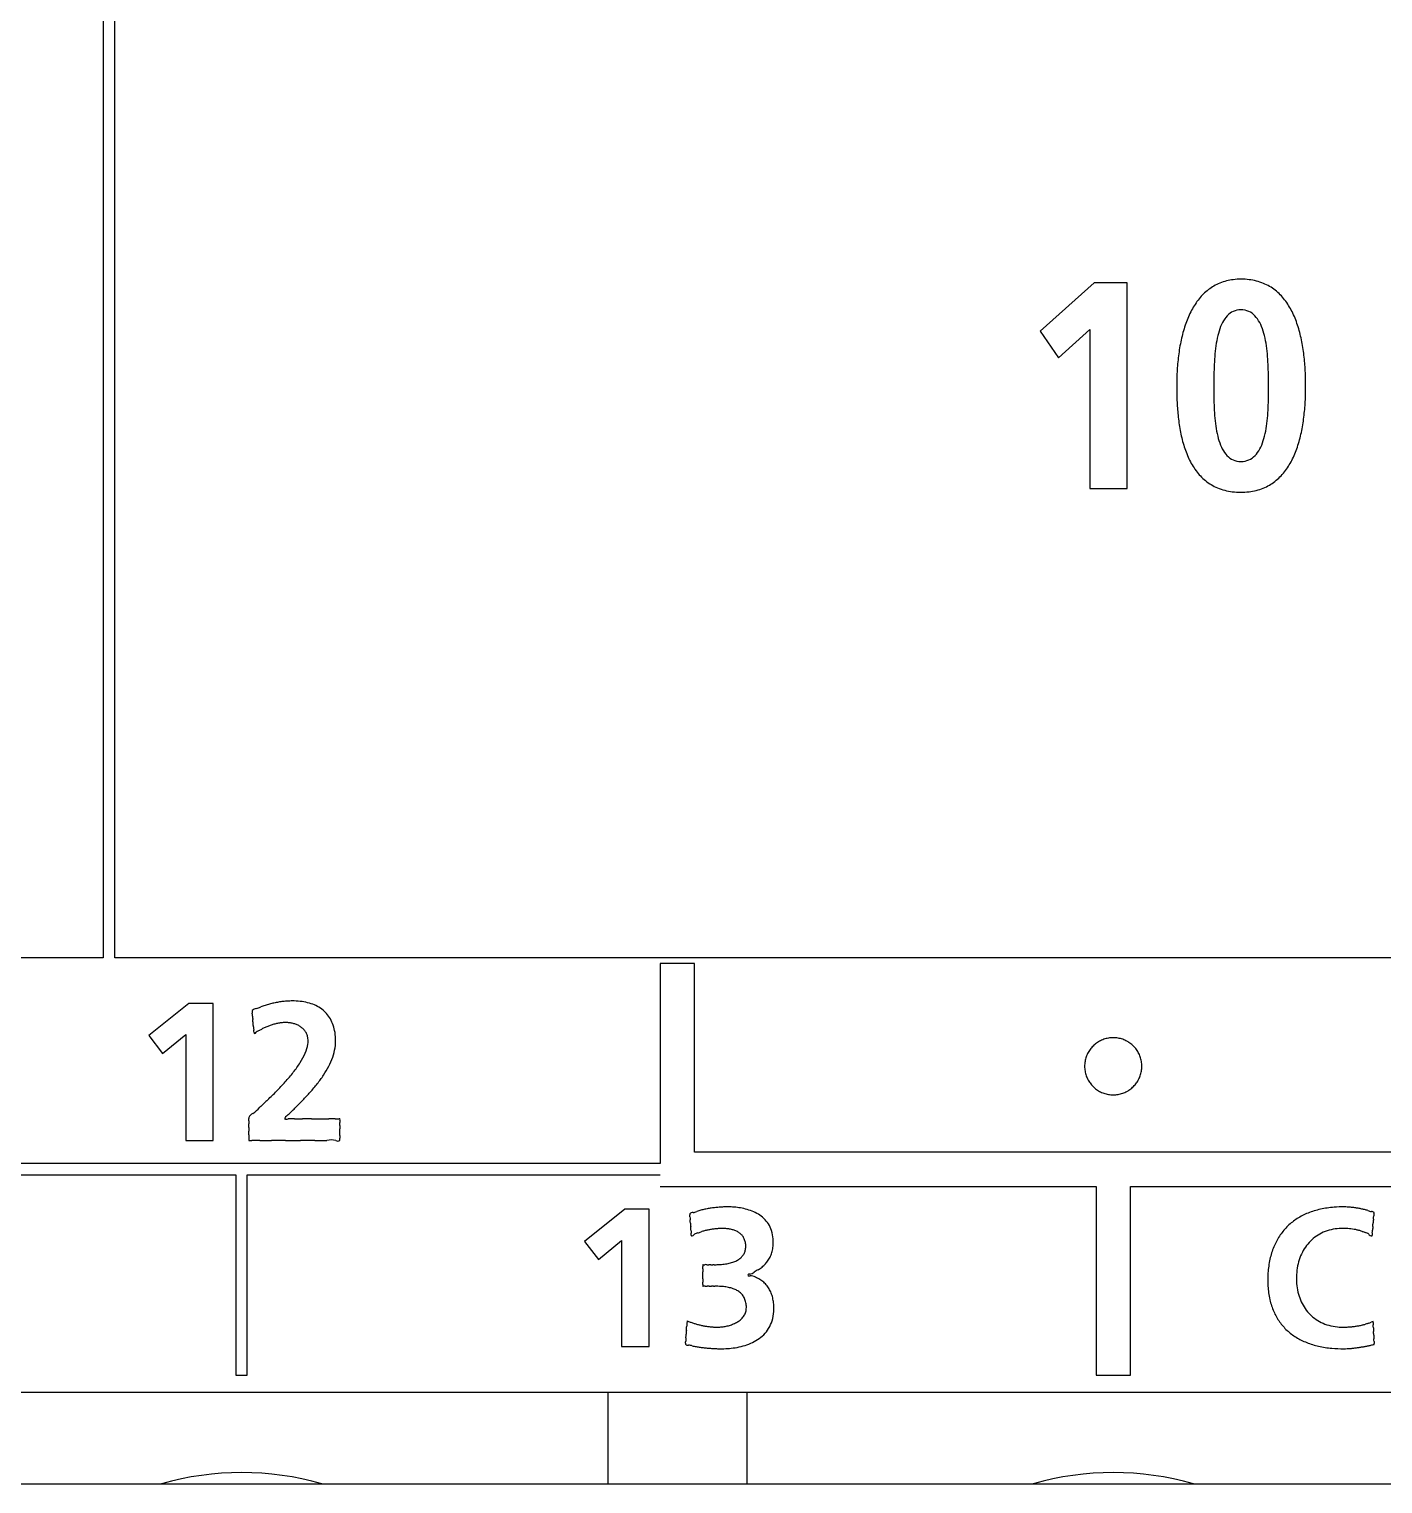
# Model space of a CAD drawing. Header units: millimetres. Extents: x -11 to 5160, y -11 to 2043.
# Drawn here: x 4011.04 to 4013.045, y 1239.033 to 1241.186 of the extents above; entities that cross this region are included whole.
import ezdxf

# ---------------------------------------------------------------- set-up
doc = ezdxf.new("R2010")
doc.units = ezdxf.units.MM

# ---------------------------------------------------------------- blocks, each defined once
blk = doc.blocks.new('FX5U-32MT ES PLC')
at = {"color": 7, "linetype": 'Continuous'}
for p, q in [((102.45, 25.7), (102.45, -25.7)), ((102.55, -25.7), (102.55, 25.7)), ((111.11296, -19.80041), (110.63961, -20.22312)), ((111.40063, -19.80041), (111.11296, -19.80041)), ((111.40063, -21.60013), (111.40063, -19.80041)), ((110.80204, -20.45774), (111.07575, -20.21038)), ((111.07575, -20.21038), (111.07575, -21.60013)), ((110.63961, -20.22312), (110.80204, -20.45774)), ((111.07575, -21.60013), (111.40063, -21.60013)), ((102.45, -25.7), (32.5, -25.7)), ((142.05, -25.7), (102.55, -25.7)), ((107.61886, -25.74969), (107.31914, -25.74969)), ((107.31914, -25.74969), (107.31914, -27.49945)), ((107.61886, -27.39954), (107.61886, -25.74969)), ((103.19794, -26.09902), (102.84758, -26.38048)), ((103.41085, -26.09902), (103.19794, -26.09902)), ((103.41085, -27.29757), (103.41085, -26.09902)), ((102.84758, -26.38048), (102.96781, -26.53689)), ((102.96781, -26.53689), (103.17038, -26.37187)), ((103.17038, -26.37187), (103.17038, -27.29757)), ((103.17038, -27.29757), (103.41085, -27.29757)), ((103.72229, -27.273133), (103.72229, -27.290942)), ((103.72229, -27.290942), (103.72229, -27.29757)), ((103.72229, -27.29757), (103.748587, -27.29757)), ((104.518215, -27.29757), (104.51914, -27.29334)), ((114.939, -27.39954), (107.61886, -27.39954)), ((107.31914, -27.49945), (99.89909, -27.49945)), ((96.0895, -27.59936), (103.60946, -27.59936)), ((103.60946, -27.59936), (103.60946, -29.34947)), ((103.70937, -29.34947), (103.70937, -27.59936)), ((103.70937, -27.59936), (107.31914, -27.59936)), ((107.31914, -27.69927), (111.12941, -27.69927)), ((111.12941, -27.69927), (111.12941, -29.34947)), ((111.42914, -29.34947), (111.42914, -27.69927)), ((111.42914, -27.69927), (115.23872, -27.69927)), ((107.00822, -27.89908), (106.65785, -28.18055)), ((107.22112, -27.89908), (107.00822, -27.89908)), ((107.22112, -29.09763), (107.22112, -27.89908)), ((106.65785, -28.18055), (106.77808, -28.33695)), ((106.77808, -28.33695), (106.98066, -28.17193)), ((106.98066, -28.17193), (106.98066, -29.09763)), ((107.691449, -28.38346), (107.69069, -28.38548)), ((107.69069, -28.57023), (107.691497, -28.57225)), ((107.55323, -28.87439), (107.551573, -28.8996)), ((106.98066, -29.09763), (107.22112, -29.09763)), ((113.56079, -29.08041), (113.56045, -29.073807)), ((103.60946, -29.34947), (103.70937, -29.34947)), ((111.12941, -29.34947), (111.42914, -29.34947)), ((147.9, -29.5), (37.65, -29.5)), ((106.86, -29.49999), (106.86, -30.29998)), ((108.08002, -30.29998), (108.08002, -29.49999)), ((38.05, -30.3), (147.5, -30.3))]:
    blk.add_line(p, q, dxfattribs=at)
for centre, radius, start, end in [((112.373234, -20.201673), 0.430023, 112.225889, 127.521821), ((112.384964, -20.239103), 0.469121, 96.879302, 111.822878), ((112.396842, -20.322102), 0.552947, 82.708605, 97.071084), ((112.408558, -20.262247), 0.492106, 68.076845, 83.177278), ((112.42663, -20.208199), 0.435233, 51.882595, 67.627354), ((112.517643, -20.332161), 0.625539, 141.267864, 152.204663), ((112.409118, -20.245598), 0.486719, 127.722784, 141.223553), ((112.394399, -20.246015), 0.484884, 37.705863, 51.644538), ((112.284492, -20.330192), 0.623322, 26.463399, 37.648636), ((112.716551, -20.437824), 0.850769, 152.156331, 160.65911), ((112.418703, -20.227438), 0.199094, 126.553936, 146.071706), ((112.394761, -20.200125), 0.162921, 102.324075, 125.511082), ((112.395761, -20.206292), 0.169159, 77.790993, 102.209007), ((112.396455, -20.205204), 0.16795, 55.07182, 77.944011), ((112.374336, -20.230373), 0.201284, 34.517847, 54.011683), ((112.07621, -20.434736), 0.856368, 17.982483, 26.515185), ((113.005991, -20.540665), 1.157934, 160.600808, 167.190631), ((112.759659, -20.396837), 0.581936, 158.430473, 166.682511), ((112.531675, -20.305175), 0.336223, 145.82538, 158.674015), ((112.265773, -20.306521), 0.333886, 21.730929, 34.727736), ((112.043899, -20.39753), 0.573694, 13.583671, 21.969977), ((111.767284, -20.536413), 1.181594, 11.59534, 18.04727), ((113.362005, -20.623156), 1.523378, 167.133956, 172.354799), ((113.117298, -20.483987), 0.950036, 166.536209, 171.98405), ((111.695515, -20.484161), 0.932682, 8.176875, 13.73013), ((111.368559, -20.619739), 1.588931, 6.721035, 11.648796), ((113.797485, -20.682051), 1.962822, 172.342062, 176.495737), ((114.323722, -20.612854), 2.163937, 175.539783, 178.004634), ((113.620978, -20.557011), 1.458979, 171.902656, 175.579983), ((111.199401, -20.557452), 1.434179, 4.514259, 8.256115), ((110.541, -20.611354), 2.09478, 2.020227, 4.566632), ((110.898264, -20.676446), 2.062631, 2.941132, 6.756499), ((113.993631, -20.698645), 2.159621, 176.374391, 180.170983), ((115.480108, -20.654251), 3.321063, 177.985522, 179.509854), ((109.119375, -20.660104), 3.51724, 0.558165, 1.997486), ((110.423037, -20.702405), 2.538565, 359.93939, 2.975897), ((114.39426, -20.714925), 2.560259, 179.779902, 182.551632), ((121.140871, -20.720358), 8.981994, 179.902608, 180.398413), ((120.691138, -20.695164), 8.532254, 179.534474, 180.066654), ((107.893187, -20.682313), 4.743598, 359.724883, 0.682118), ((107.724573, -20.730694), 4.912224, 359.392052, 0.298639), ((110.48624, -20.706635), 2.475361, 356.926461, 0.035759), ((114.077819, -20.734345), 2.243273, 182.415924, 185.751835), ((115.499785, -20.75892), 3.340777, 180.409815, 181.899184), ((109.104813, -20.75347), 3.531829, 358.115136, 359.523947), ((110.970179, -20.733249), 1.990691, 353.011993, 356.944533), ((113.470554, -20.795613), 1.632925, 185.74836, 190.415146), ((114.270485, -20.800186), 2.110784, 181.88552, 184.372579), ((113.57759, -20.854203), 1.415788, 184.330801, 188.064295), ((111.242159, -20.853715), 1.391615, 351.774379, 355.573684), ((110.591696, -20.801447), 2.044173, 355.520114, 358.088394), ((111.409153, -20.788155), 1.548298, 348.034731, 353.052413), ((113.047647, -20.874682), 1.202693, 190.352557, 196.625382), ((113.086444, -20.925124), 0.91955, 187.98206, 193.532578), ((111.725638, -20.924882), 0.902929, 346.19762, 351.854502), ((111.792896, -20.870545), 1.155812, 341.552168, 348.0864), ((112.720431, -20.973446), 0.8609, 196.557866, 205.055949), ((112.741137, -21.009719), 0.564037, 193.38578, 201.793214), ((112.522284, -21.098708), 0.32779, 201.552266, 214.602126), ((112.274932, -21.097311), 0.325698, 324.843484, 338.037516), ((112.062038, -21.008993), 0.556178, 337.801953, 346.344525), ((112.090214, -20.970703), 0.842079, 333.023947, 341.615323), ((112.502761, -21.07592), 0.620315, 204.996276, 216.34078), ((112.415592, -21.173179), 0.197682, 214.396279, 233.971341), ((112.3941, -21.197513), 0.16539, 235.034283, 257.975987), ((112.395761, -21.188999), 0.174063, 258.025093, 281.974907), ((112.397109, -21.192342), 0.170513, 281.764725, 304.391974), ((112.377405, -21.170207), 0.199945, 305.46862, 325.013503), ((112.290774, -21.073364), 0.616772, 321.87542, 333.071551), ((112.389128, -21.158888), 0.479618, 216.401155, 230.720458), ((112.396139, -21.155397), 0.48324, 307.94645, 321.81419), ((112.35805, -21.193643), 0.433045, 230.992075, 247.211879), ((112.379819, -21.131012), 0.499236, 247.69261, 263.144733), ((112.408448, -21.137301), 0.493116, 276.744427, 291.694218), ((112.426468, -21.191387), 0.436212, 292.121089, 307.711921), ((112.394586, -21.047284), 0.584147, 262.68697, 277.05781), ((103.798206, -26.173514), 0.047995, 175.322067, 195.544476), ((103.771094, -26.173427), 0.021074, 148.798859, 169.535792), ((103.525817, -26.220527), 0.228713, 2.279195, 8.587347), ((103.793986, -26.202935), 0.057519, 94.872131, 135.347), ((103.685499, -25.838735), 0.323904, 288.653984, 295.743504), ((103.984597, -26.521228), 0.421628, 106.597532, 112.068545), ((104.188342, -27.141185), 1.074107, 105.413265, 107.56666), ((104.102875, -26.843806), 0.764715, 102.133159, 105.161832), ((104.114754, -26.894444), 0.81672, 99.366631, 102.201214), ((104.109143, -26.861642), 0.783442, 96.40321, 99.352179), ((104.107422, -26.845856), 0.767563, 93.407669, 96.406979), ((104.105386, -26.809392), 0.731041, 90.284464, 93.418247), ((104.106097, -26.696164), 0.61782, 83.990475, 90.402556), ((104.120136, -26.563973), 0.484886, 76.083373, 84.004934), ((104.143542, -26.469816), 0.387863, 66.856319, 76.094159), ((104.169437, -26.408823), 0.321601, 56.282572, 66.827563), ((104.189075, -26.378702), 0.285646, 44.689245, 56.205374), ((104.1935, -26.373513), 0.278852, 32.739821, 44.570504), ((104.730582, -26.133838), 0.979311, 184.544432, 186.322111), ((98.089484, -26.79708), 5.69489, 5.269794, 5.596749), ((100.208704, -26.627662), 3.569161, 5.180348, 5.686194), ((104.469356, -26.252015), 0.708085, 184.323702, 186.54284), ((103.159685, -25.064727), 1.429591, 297.286428, 298.568911), ((104.049072, -26.720951), 0.450428, 113.068667, 117.177962), ((104.116745, -26.868786), 0.612973, 110.437919, 113.473794), ((104.070316, -26.746914), 0.482561, 106.45768, 110.325219), ((104.0604, -26.712402), 0.446654, 102.306727, 106.491999), ((104.050404, -26.666831), 0.399999, 97.616098, 102.299128), ((104.046309, -26.636721), 0.369613, 92.515512, 97.605485), ((104.044181, -26.573948), 0.306808, 86.575735, 92.633047), ((104.046209, -26.530404), 0.26322, 79.533002, 86.450216), ((104.050165, -26.510167), 0.242602, 72.187523, 79.583486), ((104.059449, -26.481534), 0.212501, 63.941991, 72.209052), ((104.072478, -26.455029), 0.182967, 54.577086, 63.961249), ((104.086645, -26.435069), 0.158491, 43.918695, 54.568524), ((104.174094, -26.385314), 0.301558, 21.251048, 32.631771), ((104.119163, -26.406112), 0.360293, 10.931386, 21.167393), ((103.612698, -26.357432), 0.155169, 1.694785, 9.171758), ((103.793332, -26.355409), 0.025661, 174.259524, 196.607018), ((103.766094, -26.336755), 0.026123, 275.8156, 326.416221), ((103.85816, -26.439857), 0.113145, 112.388602, 128.415505), ((104.097667, -26.424266), 0.143058, 32.074843, 43.86381), ((104.100349, -26.422255), 0.139718, 19.562783, 31.960176), ((104.090387, -26.425476), 0.150184, 7.179685, 19.448247), ((104.052855, -26.429153), 0.187883, 351.976519, 6.86163), ((104.034165, -26.422905), 0.446933, 1.902112, 10.978789), ((104.042746, -26.42534), 0.438446, 351.687288, 2.257297), ((111.280331, -26.650753), 0.251664, 123.382576, 132.593611), ((111.279588, -26.649645), 0.25033, 114.059391, 123.380135), ((111.278941, -26.648263), 0.248804, 104.553385, 114.053008), ((111.27922, -26.649768), 0.250331, 94.882184, 104.528778), ((111.279449, -26.651998), 0.252573, 85.109072, 94.890928), ((111.27968, -26.649739), 0.250302, 75.470375, 85.117501), ((111.279956, -26.648247), 0.248788, 65.94599, 75.445805), ((111.279305, -26.649636), 0.250323, 56.618874, 65.939594), ((111.27856, -26.650748), 0.25166, 47.405485, 56.616476), ((103.677768, -26.299148), 0.587155, 327.299485, 336.481467), ((103.939589, -26.410505), 0.302655, 336.032493, 351.473738), ((103.884468, -26.369416), 0.605845, 332.496426, 340.681396), ((104.028912, -26.419335), 0.45302, 340.595804, 351.18873), ((111.276304, -26.648328), 0.246943, 160.550327, 170.203542), ((111.277189, -26.648697), 0.2479, 151.083413, 160.537997), ((111.279077, -26.64977), 0.250071, 141.790356, 151.077485), ((111.280337, -26.650764), 0.251676, 132.592885, 141.789852), ((111.278544, -26.65077), 0.251688, 38.209668, 47.406112), ((111.279829, -26.649757), 0.250051, 28.921663, 38.209479), ((111.281636, -26.648725), 0.247971, 19.463076, 28.914947), ((111.28272, -26.648293), 0.246805, 9.793645, 19.452268), ((102.842631, -25.705508), 1.612987, 317.954298, 321.87328), ((103.29707, -26.059008), 1.037255, 321.735599, 327.497905), ((103.695099, -26.270909), 0.819302, 326.203425, 332.501847), ((111.27997, -26.648826), 0.25064, 170.234058, 180.007829), ((111.281215, -26.648981), 0.251885, 179.97253, 189.741748), ((111.277985, -26.649459), 0.24862, 189.759154, 199.381203), ((111.281191, -26.649533), 0.248327, 340.613206, 350.246653), ((111.278781, -26.648838), 0.250779, 359.994875, 9.763207), ((111.276932, -26.648918), 0.252628, 350.27267, 0.013083), ((101.969214, -24.913632), 2.791936, 315.606987, 317.89051), ((102.999754, -25.751936), 1.687699, 318.275078, 321.522923), ((103.434324, -26.097692), 1.132363, 321.537455, 326.259542), ((111.277997, -26.649381), 0.248658, 199.397199, 208.847537), ((111.279499, -26.648526), 0.250386, 208.853093, 218.14496), ((111.28045, -26.647772), 0.251599, 218.146215, 227.356007), ((111.278429, -26.647765), 0.251613, 312.645039, 321.854221), ((111.279416, -26.648544), 0.250356, 321.855023, 331.147941), ((111.280792, -26.649337), 0.248768, 331.154852, 340.600978), ((105.055441, -28.253207), 1.755652, 131.670264, 134.821633), ((102.446434, -25.403871), 2.108039, 313.152393, 316.054172), ((57.750877, 18.945012), 65.290936, 315.258025, 315.342323), ((102.706578, -25.497761), 2.075685, 315.756193, 318.424714), ((111.280302, -26.647934), 0.25138, 227.355739, 236.582608), ((111.279523, -26.649092), 0.249984, 236.585516, 245.921579), ((111.278896, -26.650424), 0.248512, 245.928278, 255.439831), ((111.279209, -26.648784), 0.250179, 255.464782, 265.11734), ((111.279449, -26.646459), 0.252516, 265.107968, 274.892032), ((111.27969, -26.648812), 0.25015, 274.882974, 284.536066), ((111.280001, -26.650441), 0.248496, 284.560979, 294.072725), ((111.27937, -26.649101), 0.249977, 294.079438, 303.415474), ((111.27859, -26.64794), 0.251375, 303.418331, 312.645176), ((103.780313, -27.12183), 0.063131, 110.053758, 156.792888), ((103.570871, -26.799506), 0.323182, 305.52637, 319.844385), ((104.088893, -27.130039), 0.058336, 120.70865, 158.628404), ((103.278779, -26.217536), 1.16299, 312.141445, 316.758342), ((103.780981, -27.1014), 0.058859, 175.667596, 184.332404), ((105.416148, -27.138857), 1.693912, 179.543222, 180.456778), ((130.543768, -27.200092), 26.821483, 179.965106, 180.034894), ((103.35082, -27.1156), 0.371598, 358.49593, 1.50407), ((96.7788, -27.168059), 6.943508, 359.870466, 0.129534), ((104.050548, -27.04532), 0.065441, 255.865626, 284.134374), ((104.094066, -27.468524), 0.360796, 85.622803, 94.377197), ((104.156901, -25.531405), 1.57777, 268.718054, 271.281946), ((104.231464, -33.627686), 6.519024, 89.654894, 90.345106), ((104.310168, 19.352353), 46.461149, 269.951365, 270.048635), ((104.385421, -12.660599), 14.448225, 269.857969, 270.142031), ((104.449636, -30.016708), 2.908067, 89.440461, 90.559539), ((104.495223, -26.549035), 0.560009, 268.241189, 271.758811), ((104.514402, -27.119897), 0.011294, 65.19702, 100.153986), ((104.5934, -27.129953), 0.074919, 172.392817, 187.607183), ((105.933604, -27.181198), 1.414543, 179.393511, 180.606489), ((104.5069, -27.11484), 0.013297, 337.001769, 22.998231), ((104.185948, -27.153048), 0.333452, 357.735246, 2.264754), ((86.860234, -27.211477), 17.658913, 359.95034, 0.04966), ((4.634126, -27.231842), 99.088165, 359.991087, 0.008913), ((455.628964, -27.260195), 351.906674, 179.997893, 180.002107), ((103.783915, -647.88975), 620.592181, 89.996738, 90.003262), ((103.870573, 152.070412), 179.36799, 269.983603, 270.016397), ((103.98306, -77.80347), 50.505937, 89.930622, 90.069378), ((104.109023, -13.62659), 13.671133, 269.728395, 270.271605), ((104.236108, -30.836282), 3.53926, 88.991726, 91.008274), ((104.351964, -26.43552), 0.863714, 266.443645, 273.556355), ((104.444237, -27.483768), 0.190177, 78.259631, 101.740369), ((104.500575, -27.271782), 0.031244, 235.625536, 304.374464), ((104.95908, -27.266713), 0.440093, 178.492129, 181.507871), ((102.472559, -27.240957), 2.04663, 359.60317, 0.39683), ((104.429869, -27.285817), 0.089587, 355.182796, 4.817204), ((107.605586, -27.940679), 0.028293, 176.16204, 192.037999), ((107.601504, -27.959648), 0.031912, 81.874954, 139.173337), ((107.391206, -27.96916), 0.188069, 1.304114, 6.895925), ((108.440886, -27.91606), 0.863041, 183.242839, 184.9572), ((107.572052, -27.766495), 0.165092, 281.871219, 294.106704), ((107.745081, -28.229791), 0.329956, 102.411162, 108.665238), ((108.041701, -29.400398), 1.53743, 102.460343, 103.831019), ((107.884017, -28.711521), 0.830773, 99.50384, 102.09239), ((107.910577, -28.860198), 0.981797, 97.367434, 99.599936), ((107.908235, -28.844801), 0.966227, 95.037016, 97.346748), ((107.912391, -28.892943), 1.014547, 92.794583, 95.032146), ((107.910576, -28.840469), 0.962047, 90.440724, 92.838965), ((107.909831, -28.611545), 0.733125, 86.701029, 90.520144), ((107.914895, -28.502274), 0.623746, 81.460442, 86.587825), ((107.924447, -28.444826), 0.565517, 75.575735, 81.553203), ((107.950714, -28.344034), 0.461359, 68.116686, 75.616848), ((107.986345, -28.256203), 0.366577, 58.693748, 68.167895), ((108.023926, -28.194465), 0.2943, 46.897714, 58.699584), ((113.200732, -28.474298), 0.584219, 111.948251, 122.418894), ((113.238322, -28.568107), 0.685279, 102.48302, 111.931682), ((113.275764, -28.742019), 0.863173, 94.349927, 102.414398), ((113.283114, -28.774252), 0.895884, 89.024067, 94.662265), ((113.284425, -28.628739), 0.750371, 86.854583, 88.934939), ((113.283098, -28.640534), 0.762221, 84.648183, 86.803599), ((113.277482, -28.705085), 0.827014, 82.612487, 84.677932), ((113.271888, -28.74595), 0.86826, 80.56966, 82.593137), ((113.291924, -28.63269), 0.753248, 78.285928, 80.661547), ((113.174185, -29.16431), 1.297721, 76.569644, 77.961279), ((113.411487, -28.2002), 0.304938, 71.934288, 77.863328), ((113.571566, -27.756395), 0.167264, 246.940541, 257.681014), ((113.538662, -27.947281), 0.027614, 42.423381, 95.784435), ((112.839507, -27.910318), 0.718634, 354.047483, 356.229105), ((113.715129, -27.961109), 0.158583, 171.551464, 178.725124), ((113.533676, -27.931107), 0.025488, 344.752269, 5.524318), ((104.231537, -28.245894), 3.359248, 3.842136, 4.357903), ((114.853664, -27.515485), 7.287968, 183.975811, 184.224228), ((103.919906, -28.330058), 3.676095, 3.867011, 4.333028), ((108.534558, -28.026866), 0.948538, 183.340631, 184.859407), ((107.342223, -27.187473), 0.968391, 288.374637, 290.185025), ((107.810191, -28.495737), 0.421175, 104.368282, 108.525982), ((107.883706, -28.759791), 0.695235, 102.319128, 104.837142), ((107.857957, -28.648248), 0.580769, 99.1674, 102.185233), ((107.861681, -28.668767), 0.601619, 96.285653, 99.206191), ((107.861161, -28.666038), 0.598849, 93.319111, 96.264796), ((107.860291, -28.644593), 0.577391, 90.284129, 93.356104), ((107.860498, -28.513801), 0.446602, 85.934084, 90.393854), ((107.867966, -28.405528), 0.338072, 80.107613, 85.895485), ((107.880754, -28.333762), 0.265176, 73.093342, 80.165698), ((107.898872, -28.274534), 0.203238, 64.320206, 73.1245), ((107.917877, -28.235056), 0.159425, 53.560801, 64.327601), ((108.049985, -28.165875), 0.25562, 32.937555, 46.783487), ((108.049609, -28.16488), 0.255396, 17.96369, 32.704308), ((107.998436, -28.179824), 0.308687, 3.967574, 17.672932), ((113.163866, -28.417264), 0.516272, 133.819995, 145.24341), ((113.170588, -28.425537), 0.526897, 122.494439, 133.724549), ((113.266322, -28.444678), 0.375647, 108.249185, 118.962202), ((113.273963, -28.467736), 0.399939, 97.698914, 108.254347), ((113.284721, -28.562179), 0.494975, 89.578842, 97.468432), ((113.286112, -28.749689), 0.682475, 87.47424, 89.811269), ((113.288699, -28.715881), 0.648588, 85.119265, 87.571015), ((113.296858, -28.615621), 0.547996, 82.167407, 85.077261), ((113.306565, -28.547252), 0.478943, 78.842069, 82.203227), ((113.29797, -28.584127), 0.516785, 75.529866, 78.698325), ((113.345959, -28.408878), 0.335115, 70.975786, 75.987473), ((114.198675, -26.123627), 2.104166, 249.30846, 250.133639), ((113.46173, -28.190317), 0.090437, 55.869516, 75.991359), ((112.518423, -28.006055), 1.030402, 354.412397, 355.86419), ((117.447056, -28.396552), 3.913707, 174.910491, 175.366096), ((106.780182, -27.457083), 6.79446, 354.99915, 355.277437), ((116.361842, -28.239579), 2.819108, 174.815672, 175.460916), ((107.388082, -28.130336), 0.202671, 1.64991, 6.550128), ((107.617914, -28.125784), 0.027275, 177.303651, 190.896388), ((107.593908, -28.100292), 0.030773, 264.8205, 324.831951), ((107.667414, -28.196438), 0.092128, 102.491152, 121.65589), ((107.932973, -28.214315), 0.133772, 40.919001, 53.485961), ((107.938281, -28.209201), 0.126412, 27.206636, 40.743076), ((107.926795, -28.21454), 0.139069, 13.83604, 26.999264), ((107.8918, -28.222846), 0.175036, 2.019219, 13.736734), ((107.909783, -28.224382), 0.157133, 350.237103, 2.810069), ((107.998829, -28.191348), 0.308288, 345.791255, 354.630976), ((107.949019, -28.18575), 0.358405, 354.485105, 4.366042), ((113.270253, -28.469961), 0.635365, 156.36894, 166.476724), ((113.193989, -28.437065), 0.55231, 145.337252, 156.324051), ((113.284368, -28.454748), 0.395068, 140.371394, 150.364883), ((113.266495, -28.440228), 0.372041, 129.857244, 140.338101), ((113.260966, -28.434051), 0.363756, 119.034573, 129.812211), ((113.540781, -28.097355), 0.033601, 212.595822, 271.80624), ((113.5128, -28.125116), 0.029618, 348.659819, 1.616769), ((113.762489, -28.133986), 0.220296, 172.801765, 177.474823), ((107.872951, -28.125458), 0.249755, 288.634943, 297.274677), ((107.903022, -28.183564), 0.184329, 297.243569, 307.916458), ((107.928358, -28.216219), 0.142997, 307.948063, 320.722394), ((107.942932, -28.22861), 0.123872, 320.891544, 335.103888), ((107.943077, -28.229141), 0.123518, 335.299044, 349.793757), ((108.053858, -28.205354), 0.251611, 317.202457, 326.389386), ((108.056481, -28.207232), 0.248387, 326.415316, 335.976969), ((108.044901, -28.202509), 0.260887, 336.064923, 345.683938), ((113.421049, -28.505261), 0.790235, 166.544937, 175.327246), ((113.357867, -28.487924), 0.475965, 159.789028, 168.621285), ((113.315694, -28.472409), 0.431029, 150.383355, 159.787604), ((107.73227, -28.391785), 0.042055, 171.377575, 188.622425), ((108.664678, -28.43348), 0.974085, 179.188646, 180.811354), ((107.47031, -28.408888), 0.220644, 357.194904, 2.805096), ((102.336498, -28.462564), 5.354214, 359.83637, 0.16363), ((103.084373, -28.493146), 4.606343, 359.809803, 0.190197), ((107.694775, -28.390068), 0.007398, 63.284668, 116.715332), ((107.704139, -28.344457), 0.039467, 261.199499, 278.800501), ((107.718056, -28.556098), 0.172817, 87.386954, 92.613046), ((107.734783, -27.689113), 0.694403, 269.269964, 270.730036), ((107.752574, -31.00778), 2.624335, 89.804721, 90.195279), ((107.769688, -19.801743), 8.58172, 269.945457, 270.054543), ((107.78438, -40.130341), 11.746883, 89.968186, 90.031814), ((107.794907, -24.952924), 3.430539, 269.933127, 270.066873), ((107.798615, -27.498493), 0.884967, 270.019157, 271.261157), ((107.80508, -27.796809), 0.586581, 271.271113, 276.130345), ((107.819163, -27.922604), 0.460002, 276.059598, 281.737057), ((107.843647, -28.039486), 0.340583, 281.704075, 288.684834), ((108.097871, -28.48147), 0.016295, 76.008977, 147.550492), ((108.097342, -28.464255), 0.017754, 221.862869, 298.842845), ((108.087388, -28.383477), 0.083437, 279.954031, 309.308325), ((108.109081, -28.552688), 0.07295, 55.004867, 92.494331), ((109.011544, -29.938862), 1.726767, 118.929096, 120.303758), ((108.037015, -28.199717), 0.267026, 301.430863, 310.157852), ((108.013727, -28.166446), 0.307495, 309.476246, 316.963378), ((113.516564, -28.516992), 0.886398, 175.074434, 183.46349), ((113.444418, -28.501783), 0.563715, 176.764306, 184.759077), ((113.414424, -28.499117), 0.533619, 168.641162, 176.868321), ((107.728747, -28.563925), 0.038576, 170.593191, 189.406809), ((108.58015, -28.52223), 0.889567, 179.111553, 180.888447), ((107.488843, -28.546822), 0.202136, 356.937824, 3.062176), ((107.695031, -28.565257), 0.007836, 243.188168, 296.811832), ((107.704982, -28.613506), 0.041752, 81.159197, 98.840803), ((107.719772, -28.389647), 0.182795, 267.374695, 272.625305), ((107.737547, -29.306695), 0.734505, 89.266552, 90.733448), ((107.756454, -25.79526), 2.777006, 269.803887, 270.196113), ((107.774641, -37.700491), 9.128245, 89.945508, 90.054492), ((107.790254, -15.724763), 12.847489, 269.969087, 270.030913), ((107.801441, -32.387098), 3.814851, 89.936093, 90.063907), ((107.805479, -29.495392), 0.923142, 88.844272, 89.986565), ((107.812556, -29.149101), 0.576779, 84.108776, 88.853306), ((107.828219, -29.003044), 0.429886, 78.260599, 84.187204), ((107.85327, -28.883511), 0.307757, 70.63416, 78.299091), ((107.881061, -28.804896), 0.224374, 60.920125, 70.672423), ((107.906369, -28.759251), 0.172182, 48.925184, 60.89788), ((107.665101, -29.530805), 1.145954, 62.717025, 64.91631), ((108.093463, -28.678687), 0.19253, 47.178825, 59.772262), ((108.056802, -28.723025), 0.249991, 38.391547, 47.923088), ((108.059059, -28.719772), 0.246205, 28.397276, 38.124429), ((108.029922, -28.735721), 0.279421, 19.676562, 28.432656), ((113.361615, -28.528688), 0.731029, 183.282189, 192.694387), ((113.396854, -28.5065), 0.515924, 184.675273, 193.027179), ((107.921821, -28.740893), 0.148191, 35.192083, 48.765255), ((107.922071, -28.740114), 0.147539, 20.974982, 35.000836), ((107.886006, -28.752558), 0.185672, 8.449235, 20.576842), ((107.883497, -28.755989), 0.188683, 356.316086, 9.367964), ((107.996497, -28.747586), 0.314889, 11.635324, 19.661647), ((107.947222, -28.757649), 0.36518, 4.429345, 11.62252), ((107.897979, -28.761733), 0.414592, 355.887718, 4.46649), ((113.214936, -28.560922), 0.580853, 192.77197, 203.583917), ((113.335637, -28.520501), 0.453126, 193.047182, 202.138681), ((113.292856, -28.537831), 0.406969, 202.148525, 211.91739), ((107.888614, -28.708383), 0.204761, 300.992598, 311.313932), ((107.919463, -28.743437), 0.158065, 311.303785, 324.257269), ((107.94192, -28.759789), 0.130286, 324.324721, 339.937734), ((107.935638, -28.759032), 0.136455, 340.543836, 356.184107), ((107.945286, -28.767673), 0.36699, 343.336842, 356.283057), ((113.147117, -28.589799), 0.507145, 203.659491, 215.268752), ((113.265409, -28.554678), 0.374765, 211.949658, 222.328283), ((113.254131, -28.564526), 0.359796, 222.37835, 233.149035), ((113.256267, -28.561036), 0.36387, 233.209393, 244.053934), ((104.252965, -28.791078), 3.29866, 355.959826, 356.517763), ((120.291059, -29.812506), 12.771943, 176.163506, 176.314083), ((60.399615, -25.842516), 47.250939, 356.219538, 356.258051), ((275.151092, -39.930955), 167.962167, 176.234239, 176.24335), ((107.891659, -28.021244), 0.91782, 248.36257, 250.195339), ((107.881238, -28.051161), 0.886141, 250.173932, 252.081905), ((107.860012, -28.116544), 0.817399, 252.087563, 254.165945), ((107.846487, -28.16429), 0.767775, 254.164766, 256.38813), ((107.835688, -28.208878), 0.721897, 256.388271, 258.76506), ((107.82873, -28.243719), 0.686368, 258.76816, 261.282425), ((107.82276, -28.283278), 0.646361, 261.273986, 263.961973), ((107.822656, -28.280275), 0.649337, 263.999021, 266.696416), ((107.817551, -28.390262), 0.53924, 266.564417, 269.844595), ((107.817117, -28.540188), 0.389313, 269.848609, 274.847035), ((107.81735, -28.557313), 0.372232, 275.034124, 280.707428), ((107.816398, -28.547613), 0.381941, 280.577387, 286.327377), ((107.830951, -28.59648), 0.330954, 286.287716, 292.981002), ((107.856064, -28.654843), 0.267418, 292.909661, 301.064117), ((108.015803, -28.788322), 0.293558, 315.17627, 328.783238), ((108.008835, -28.78542), 0.301023, 328.998094, 343.104416), ((113.129147, -28.601275), 0.485848, 215.387393, 227.139958), ((113.147465, -28.580224), 0.513739, 227.239448, 238.400156), ((113.267772, -28.536331), 0.391118, 244.121937, 254.634967), ((113.2803, -28.490355), 0.43877, 254.648269, 264.626279), ((113.289197, -28.387811), 0.541698, 264.705073, 271.179019), ((113.287155, -28.210505), 0.71901, 271.051033, 273.573762), ((113.281624, -28.111857), 0.817811, 273.529689, 275.784136), ((113.278523, -28.082188), 0.847642, 275.790559, 277.966259), ((113.289749, -28.157218), 0.77178, 277.912841, 280.264714), ((113.271107, -28.064794), 0.866048, 280.388728, 282.416804), ((113.372957, -28.510775), 0.408615, 281.915868, 285.99983), ((113.844503, -30.035225), 1.187217, 106.289539, 107.596895), ((113.49783, -28.82454), 0.072429, 280.877875, 300.424146), ((113.550618, -28.901554), 0.021714, 90.404928, 137.895327), ((113.530865, -28.885401), 0.020373, 350.054609, 15.839499), ((113.679631, -28.892122), 0.128739, 178.574842, 187.319266), ((112.96728, -28.952173), 0.586288, 1.624345, 4.269763), ((115.951906, -28.827797), 2.400992, 182.572321, 183.321787), ((104.298802, -29.459781), 9.269258, 2.846157, 3.047951), ((107.565847, -29.076142), 0.026156, 167.108288, 185.369301), ((107.56, -29.057464), 0.029225, 226.292174, 283.366137), ((107.367734, -29.049193), 0.173903, 353.026499, 359.45109), ((108.341885, -29.089723), 0.801199, 175.257961, 177.219628), ((107.549608, -29.235977), 0.151056, 70.964357, 83.481664), ((107.678961, -28.76295), 0.339803, 256.368187, 262.148255), ((108.092961, -26.283427), 2.85353, 260.714659, 261.422809), ((107.824856, -28.01336), 1.102982, 261.791697, 263.658539), ((107.863266, -27.690923), 1.427691, 263.55577, 265.011184), ((107.857124, -27.756386), 1.361942, 265.029115, 266.554195), ((107.858754, -27.729564), 1.388813, 266.553584, 268.034365), ((107.852949, -27.925474), 1.19282, 267.990246, 269.680597), ((107.852098, -28.240851), 0.877444, 269.621353, 273.528678), ((107.860339, -28.388207), 0.72986, 273.595013, 279.043427), ((107.876877, -28.486959), 0.629737, 278.969677, 285.377254), ((107.909907, -28.605794), 0.506397, 285.339268, 293.272313), ((107.951177, -28.701096), 0.402544, 293.235602, 303.078677), ((107.991345, -28.762949), 0.328792, 303.096242, 315.044594), ((113.186559, -28.515546), 0.589312, 238.457792, 248.514363), ((113.230411, -28.404073), 0.709101, 248.516267, 257.325357), ((113.270379, -28.224286), 0.893276, 257.354505, 264.801992), ((113.283577, -28.118415), 0.999913, 264.598463, 270.590186), ((113.285077, -28.260583), 0.857738, 270.587816, 272.579647), ((113.28435, -28.268102), 0.85026, 272.651336, 274.674054), ((113.273387, -28.129485), 0.989309, 274.652717, 276.399675), ((113.260704, -28.017071), 1.102436, 276.403508, 277.975715), ((113.240333, -27.871233), 1.249691, 277.972901, 279.36065), ((113.212594, -27.702916), 1.420278, 279.36036, 280.579038), ((113.17609, -27.507073), 1.619494, 280.576528, 281.640266), ((113.115402, -27.213335), 1.919436, 281.645438, 282.536077), ((113.083113, -27.064497), 2.071734, 282.514301, 283.330544), ((147.743886, -27.254934), 34.231745, 182.921289, 182.972819), ((-7.823607, -35.292081), 121.543225, 2.940966, 2.953142), ((533.463681, -7.447786), 420.459758, 182.945843, 182.948265), ((103.66, -32.7), 2.5, 73.739795, 106.26018), ((111.28, -32.7), 2.5, 73.739795, 106.26018)]:
    blk.add_arc(centre, radius, start, end, dxfattribs=at)
blk = doc.blocks.new('*U224')
blk.add_blockref('FX5U-32MT ES PLC', (16.848, 110))

msp = doc.modelspace()

# ---------------------------------------------------------------- block references
at = {"xscale": 0.1693510201669083, "yscale": 0.1693510201669083, "zscale": 0.1693510201669083}
msp.add_blockref('*U224', (3990.9468, 1225.5354), dxfattribs=at)

doc.saveas('drawing.dxf')
